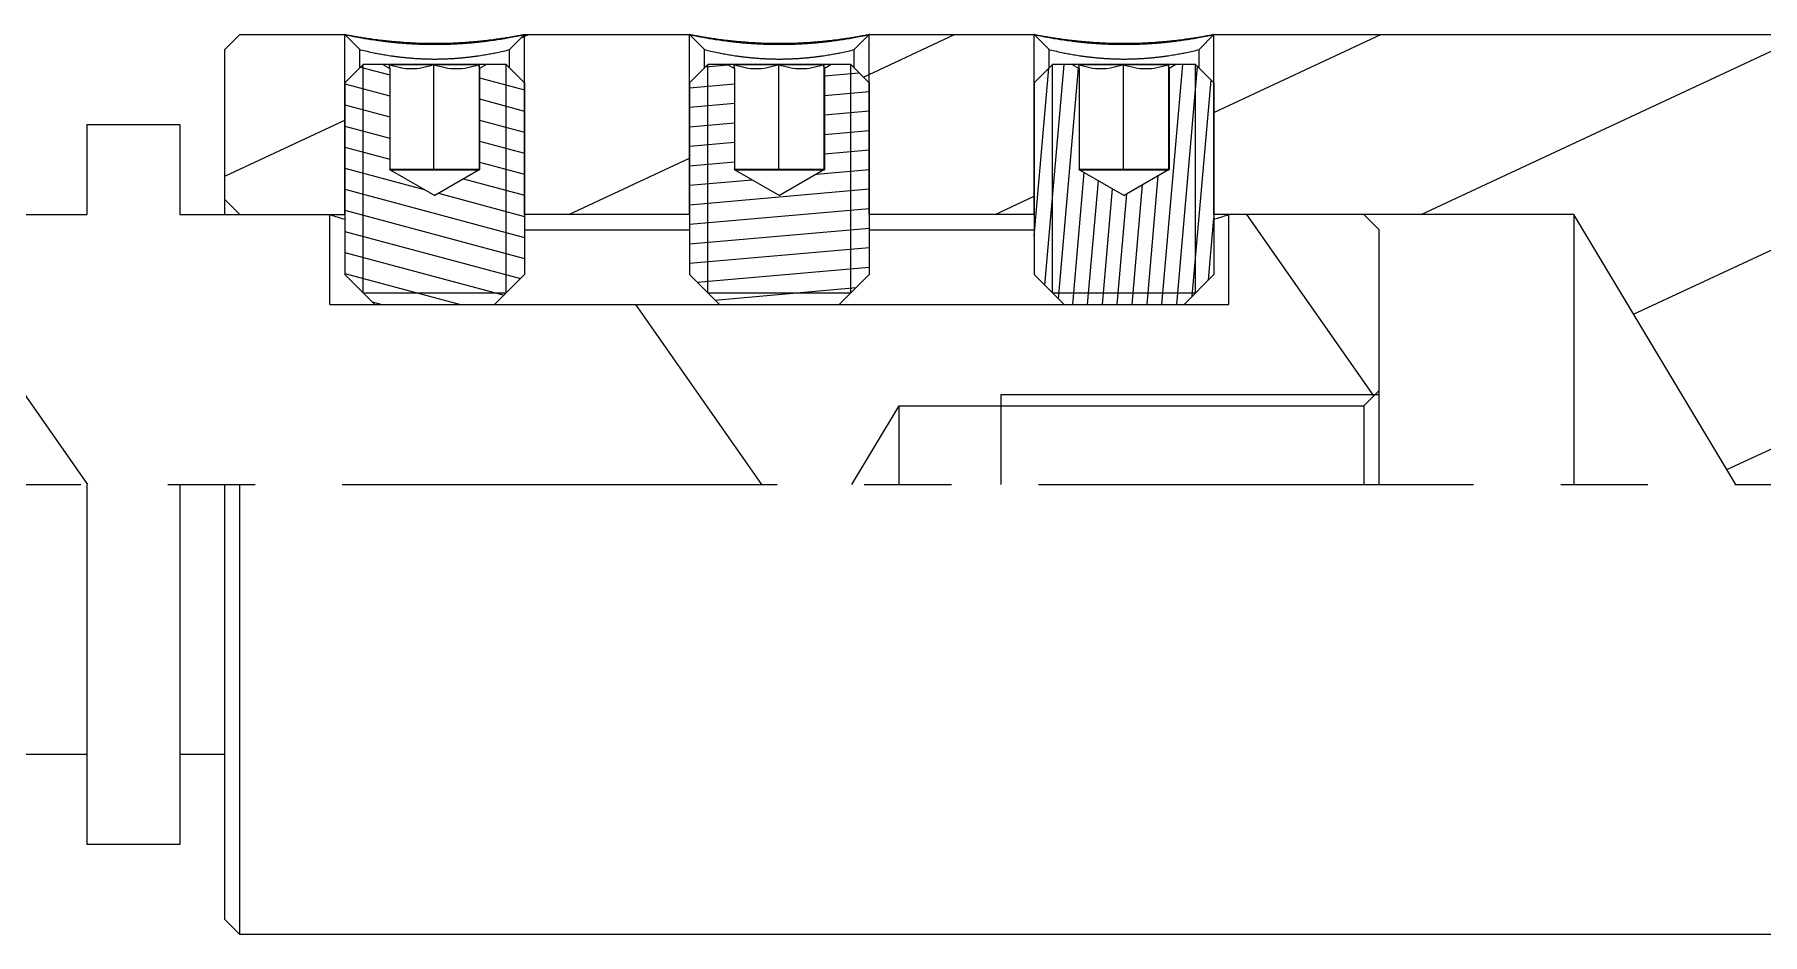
# Model space of a CAD drawing. Header units: millimetres. Extents: x 0 to 210, y 0 to 297.
# Drawn here: x 89.16 to 117.98, y 249.21 to 264.21 of the extents above; entities that cross this region are included whole.
import ezdxf

# ---------------------------------------------------------------- set-up
doc = ezdxf.new("R2010")
doc.units = ezdxf.units.MM
doc.header["$LTSCALE"] = 19.36
doc.linetypes.add('CENTER', pattern=[0.6, 0.375, -0.075, 0.075, -0.075])
doc.layers.get('0').update_dxf_attribs({"linetype": 'CONTINUOUS'})
doc.layers.add('02___PRT_ALL_AXES', color=7, linetype='CONTINUOUS')
doc.layers.add('DEFAULT_1', color=7, linetype='CENTER')

msp = doc.modelspace()

# ---------------------------------------------------------------- hatches: boundary and pattern name
at = {"linetype": 'CONTINUOUS'}
h = msp.add_hatch(dxfattribs=at)
h.set_pattern_fill('default__1', color=2, scale=3.004459, angle=205, style=0, pattern_type=0)
h.set_pattern_definition([(205, (0, 0), (1.26974, -2.722964), [])])
edge = h.paths.add_edge_path()
edge.add_line((108.831, 263.403), (108.581, 263.653))
edge.add_line((108.581, 263.653), (108.581, 263.96))
edge.add_line((108.581, 263.96), (108.831, 264.21))
edge.add_line((108.831, 264.21), (119.581, 264.21))
edge.add_line((119.581, 264.21), (119.831, 263.96))
edge.add_line((119.831, 263.96), (119.831, 261.96))
edge.add_arc((120.081, 261.96), 0.25, 180, 270)
edge.add_line((120.081, 261.71), (120.831, 261.71))
edge.add_line((120.831, 261.71), (121.081, 261.46))
edge.add_line((121.081, 261.46), (121.081, 256.71))
edge.add_line((121.081, 256.71), (117.535, 256.71))
edge.add_line((117.535, 256.71), (114.831, 261.21))
edge.add_line((114.831, 261.21), (108.831, 261.21))
edge.add_line((108.831, 261.21), (108.831, 263.403))
h.paths.add_polyline_path([(106.081, 263.653), (105.831, 263.403), (105.831, 261.21), (103.081, 261.21), (103.081, 263.403), (102.831, 263.653), (102.831, 263.96), (103.081, 264.21), (105.831, 264.21), (106.081, 263.96)])
h.paths.add_polyline_path([(100.331, 263.653), (100.081, 263.403), (100.081, 261.21), (97.331, 261.21), (97.331, 263.403), (97.081, 263.653), (97.081, 263.96), (97.331, 264.21), (100.081, 264.21), (100.331, 263.96)])
h.paths.add_polyline_path([(94.581, 263.653), (94.331, 263.403), (94.331, 261.21), (92.581, 261.21), (92.331, 261.46), (92.331, 263.96), (92.581, 264.21), (94.331, 264.21), (94.581, 263.96)])
h.paths.add_polyline_path([(126.581, 261.46), (126.831, 261.71), (129.581, 261.71), (129.831, 261.46), (129.831, 256.71), (126.581, 256.71)])
h = msp.add_hatch(dxfattribs=at)
h.set_pattern_fill('default__2', color=2, scale=0.339207, angle=165, style=0, pattern_type=0)
h.set_pattern_definition([(165, (0, 0), (-0.0877932, -0.3276487), [])])
edge = h.paths.add_edge_path()
edge.add_line((96.581, 263.643), (96.697, 263.71))
edge.add_line((96.697, 263.71), (97.024, 263.71))
edge.add_line((97.024, 263.71), (97.331, 263.403))
edge.add_line((97.331, 263.403), (97.331, 260.21))
edge.add_line((97.331, 260.21), (96.831, 259.71))
edge.add_line((96.831, 259.71), (94.831, 259.71))
edge.add_line((94.831, 259.71), (94.331, 260.21))
edge.add_line((94.331, 260.21), (94.331, 263.403))
edge.add_line((94.331, 263.403), (94.637, 263.71))
edge.add_line((94.637, 263.71), (94.965, 263.71))
edge.add_line((94.965, 263.71), (95.081, 263.643))
edge.add_line((95.081, 263.643), (95.081, 261.96))
edge.add_line((95.081, 261.96), (95.081, 261.955))
edge.add_line((95.081, 261.955), (95.089, 261.955))
edge.add_line((95.089, 261.955), (95.831, 261.527))
edge.add_line((95.831, 261.527), (96.572, 261.955))
edge.add_line((96.572, 261.955), (96.581, 261.955))
edge.add_line((96.581, 261.955), (96.581, 261.96))
edge.add_line((96.581, 261.96), (96.581, 263.643))
h = msp.add_hatch(dxfattribs=at)
h.set_pattern_fill('default__3', color=2, scale=0.323882, angle=5, style=0, pattern_type=0)
h.set_pattern_definition([(5, (0, 0), (-0.02822816, 0.32264934), [])])
edge = h.paths.add_edge_path()
edge.add_line((102.331, 263.643), (102.447, 263.71))
edge.add_line((102.447, 263.71), (102.774, 263.71))
edge.add_line((102.774, 263.71), (103.081, 263.403))
edge.add_line((103.081, 263.403), (103.081, 260.21))
edge.add_line((103.081, 260.21), (102.581, 259.71))
edge.add_line((102.581, 259.71), (100.581, 259.71))
edge.add_line((100.581, 259.71), (100.081, 260.21))
edge.add_line((100.081, 260.21), (100.081, 263.403))
edge.add_line((100.081, 263.403), (100.387, 263.71))
edge.add_line((100.387, 263.71), (100.715, 263.71))
edge.add_line((100.715, 263.71), (100.831, 263.643))
edge.add_line((100.831, 263.643), (100.831, 261.96))
edge.add_line((100.831, 261.96), (100.831, 261.955))
edge.add_line((100.831, 261.955), (100.839, 261.955))
edge.add_line((100.839, 261.955), (101.581, 261.527))
edge.add_line((101.581, 261.527), (102.322, 261.955))
edge.add_line((102.322, 261.955), (102.331, 261.955))
edge.add_line((102.331, 261.955), (102.331, 261.96))
edge.add_line((102.331, 261.96), (102.331, 263.643))
h = msp.add_hatch(dxfattribs=at)
h.set_pattern_fill('default__4', color=2, scale=0.246847, angle=85, style=0, pattern_type=0)
h.set_pattern_definition([(85, (0, 0), (-0.24590755, 0.02151412), [])])
edge = h.paths.add_edge_path()
edge.add_line((108.081, 263.643), (108.197, 263.71))
edge.add_line((108.197, 263.71), (108.524, 263.71))
edge.add_line((108.524, 263.71), (108.831, 263.403))
edge.add_line((108.831, 263.403), (108.831, 260.21))
edge.add_line((108.831, 260.21), (108.331, 259.71))
edge.add_line((108.331, 259.71), (106.331, 259.71))
edge.add_line((106.331, 259.71), (105.831, 260.21))
edge.add_line((105.831, 260.21), (105.831, 263.403))
edge.add_line((105.831, 263.403), (106.137, 263.71))
edge.add_line((106.137, 263.71), (106.465, 263.71))
edge.add_line((106.465, 263.71), (106.581, 263.643))
edge.add_line((106.581, 263.643), (106.581, 261.96))
edge.add_line((106.581, 261.96), (106.581, 261.955))
edge.add_line((106.581, 261.955), (106.589, 261.955))
edge.add_line((106.589, 261.955), (107.331, 261.527))
edge.add_line((107.331, 261.527), (108.072, 261.955))
edge.add_line((108.072, 261.955), (108.081, 261.955))
edge.add_line((108.081, 261.955), (108.081, 261.96))
edge.add_line((108.081, 261.96), (108.081, 263.643))
h = msp.add_hatch(dxfattribs=at)
h.set_pattern_fill('0_INSA_alliages_ferreux', color=2, angle=80, style=0, pattern_type=2)
h.set_pattern_definition([(125, (90.031, 256.71), (-2.2618, -12.8271), [])])
h.paths.add_polyline_path([(111.581, 258.273), (111.331, 258.023), (103.581, 258.023), (102.792, 256.71), (47.581, 256.71), (47.581, 260.96), (47.831, 261.21), (48.581, 261.21), (48.581, 260.76), (49.131, 260.76), (49.131, 261.21), (52.581, 261.21), (52.581, 259.71), (67.581, 259.71), (67.581, 261.21), (70.031, 261.21), (70.031, 259.71), (85.031, 259.71), (85.031, 261.21), (90.031, 261.21), (90.031, 262.71), (91.581, 262.71), (91.581, 261.21), (94.081, 261.21), (94.081, 259.71), (109.081, 259.71), (109.081, 261.21), (111.331, 261.21), (111.581, 260.96)])

# ---------------------------------------------------------------- linework, layer by layer
at = {"color": 7, "linetype": 'CONTINUOUS'}
for p, q in [((92.331, 263.96), (92.581, 264.21)), ((92.581, 264.21), (94.331, 264.21)), ((94.331, 264.21), (94.581, 263.96)), ((94.333, 264.21), (94.369, 264.202)), ((94.369, 264.202), (94.406, 264.194)), ((94.406, 264.194), (94.44, 264.187)), ((94.44, 264.187), (94.481, 264.18)), ((94.481, 264.18), (94.517, 264.173)), ((94.517, 264.173), (94.547, 264.167)), ((94.547, 264.167), (94.579, 264.161)), ((94.579, 264.161), (94.613, 264.155)), ((94.613, 264.155), (94.637, 264.151)), ((94.637, 264.151), (94.661, 264.147)), ((94.661, 264.147), (94.687, 264.143)), ((94.687, 264.143), (94.713, 264.138)), ((94.713, 264.138), (94.74, 264.134)), ((94.74, 264.134), (94.767, 264.13)), ((94.767, 264.13), (94.795, 264.126)), ((94.795, 264.126), (94.825, 264.121)), ((94.825, 264.121), (94.854, 264.117)), ((94.854, 264.117), (94.884, 264.113)), ((94.884, 264.113), (94.915, 264.109)), ((94.915, 264.109), (94.947, 264.105)), ((96.762, 264.111), (96.792, 264.115)), ((96.792, 264.115), (96.822, 264.119)), ((96.822, 264.119), (96.852, 264.123)), ((96.852, 264.123), (96.88, 264.128)), ((96.88, 264.128), (96.908, 264.132)), ((96.908, 264.132), (96.935, 264.136)), ((96.935, 264.136), (96.962, 264.141)), ((97, 264.147), (97.025, 264.151)), ((97.025, 264.151), (97.048, 264.155)), ((97.048, 264.155), (97.071, 264.159)), ((97.071, 264.159), (97.104, 264.165)), ((97.081, 263.96), (97.331, 264.21)), ((97.104, 264.165), (97.134, 264.171)), ((97.134, 264.171), (97.163, 264.176)), ((97.163, 264.176), (97.198, 264.183)), ((97.198, 264.183), (97.229, 264.189)), ((97.229, 264.189), (97.262, 264.196)), ((97.262, 264.196), (97.297, 264.203)), ((97.297, 264.203), (97.33, 264.21)), ((97.331, 264.21), (100.081, 264.21)), ((100.081, 264.21), (100.331, 263.96)), ((100.083, 264.21), (100.119, 264.202)), ((100.119, 264.202), (100.156, 264.194)), ((100.156, 264.194), (100.19, 264.187)), ((100.19, 264.187), (100.231, 264.18)), ((100.231, 264.18), (100.267, 264.173)), ((100.267, 264.173), (100.297, 264.167)), ((100.297, 264.167), (100.329, 264.161)), ((100.329, 264.161), (100.363, 264.155)), ((100.363, 264.155), (100.387, 264.151)), ((100.387, 264.151), (100.411, 264.147)), ((100.411, 264.147), (100.437, 264.143)), ((100.437, 264.143), (100.463, 264.138)), ((100.463, 264.138), (100.49, 264.134)), ((100.49, 264.134), (100.517, 264.13)), ((100.517, 264.13), (100.545, 264.126)), ((100.545, 264.126), (100.575, 264.121)), ((100.575, 264.121), (100.604, 264.117)), ((100.604, 264.117), (100.634, 264.113)), ((100.634, 264.113), (100.665, 264.109)), ((100.665, 264.109), (100.697, 264.105)), ((102.496, 264.109), (102.527, 264.113)), ((102.527, 264.113), (102.557, 264.117)), ((102.557, 264.117), (102.587, 264.121)), ((102.587, 264.121), (102.616, 264.126)), ((102.616, 264.126), (102.644, 264.13)), ((102.644, 264.13), (102.672, 264.134)), ((102.672, 264.134), (102.699, 264.138)), ((102.699, 264.138), (102.725, 264.143)), ((102.725, 264.143), (102.75, 264.147)), ((102.75, 264.147), (102.775, 264.151)), ((102.775, 264.151), (102.798, 264.155)), ((102.798, 264.155), (102.821, 264.159)), ((102.821, 264.159), (102.854, 264.165)), ((102.831, 263.96), (103.081, 264.21)), ((102.854, 264.165), (102.884, 264.171)), ((102.884, 264.171), (102.913, 264.176)), ((102.913, 264.176), (102.948, 264.183)), ((102.948, 264.183), (102.979, 264.189)), ((102.979, 264.189), (103.012, 264.196)), ((103.012, 264.196), (103.047, 264.203)), ((103.047, 264.203), (103.08, 264.21)), ((103.081, 264.21), (105.831, 264.21)), ((105.831, 264.21), (106.081, 263.96)), ((105.833, 264.21), (105.869, 264.202)), ((105.869, 264.202), (105.906, 264.194)), ((105.906, 264.194), (105.94, 264.187)), ((105.94, 264.187), (105.981, 264.18)), ((105.981, 264.18), (106.017, 264.173)), ((106.017, 264.173), (106.047, 264.167)), ((106.047, 264.167), (106.079, 264.161)), ((106.079, 264.161), (106.113, 264.155)), ((106.113, 264.155), (106.137, 264.151)), ((106.137, 264.151), (106.161, 264.147)), ((106.161, 264.147), (106.187, 264.143)), ((106.187, 264.143), (106.213, 264.138)), ((106.213, 264.138), (106.24, 264.134)), ((106.24, 264.134), (106.267, 264.13)), ((106.267, 264.13), (106.295, 264.126)), ((106.295, 264.126), (106.325, 264.121)), ((106.325, 264.121), (106.354, 264.117)), ((106.354, 264.117), (106.384, 264.113)), ((106.384, 264.113), (106.415, 264.109)), ((106.415, 264.109), (106.447, 264.105)), ((108.246, 264.109), (108.277, 264.113)), ((108.277, 264.113), (108.307, 264.117)), ((108.307, 264.117), (108.337, 264.121)), ((108.337, 264.121), (108.366, 264.126)), ((108.366, 264.126), (108.394, 264.13)), ((108.394, 264.13), (108.422, 264.134)), ((108.422, 264.134), (108.449, 264.138)), ((108.449, 264.138), (108.475, 264.143)), ((108.475, 264.143), (108.5, 264.147)), ((108.5, 264.147), (108.525, 264.151)), ((108.525, 264.151), (108.548, 264.155)), ((108.548, 264.155), (108.571, 264.159)), ((108.571, 264.159), (108.604, 264.165)), ((108.581, 263.96), (108.831, 264.21)), ((108.604, 264.165), (108.634, 264.171)), ((108.634, 264.171), (108.663, 264.176)), ((108.663, 264.176), (108.698, 264.183)), ((108.698, 264.183), (108.729, 264.189)), ((108.729, 264.189), (108.762, 264.196)), ((108.762, 264.196), (108.797, 264.203)), ((108.797, 264.203), (108.83, 264.21)), ((108.831, 264.21), (119.581, 264.21)), ((92.331, 261.21), (92.331, 263.96)), ((94.581, 263.653), (94.581, 263.96)), ((94.581, 263.96), (94.594, 263.957)), ((94.594, 263.957), (94.62, 263.95)), ((94.62, 263.95), (94.649, 263.944)), ((94.649, 263.944), (94.678, 263.937)), ((94.678, 263.937), (94.706, 263.931)), ((94.706, 263.931), (94.736, 263.924)), ((94.736, 263.924), (94.761, 263.918)), ((94.761, 263.918), (94.788, 263.913)), ((94.788, 263.913), (94.816, 263.907)), ((94.816, 263.907), (94.836, 263.903)), ((94.836, 263.903), (94.856, 263.899)), ((94.856, 263.899), (94.877, 263.895)), ((94.877, 263.895), (94.899, 263.891)), ((94.899, 263.891), (94.921, 263.887)), ((94.921, 263.887), (94.944, 263.883)), ((94.944, 263.883), (94.968, 263.878)), ((94.968, 263.878), (94.992, 263.874)), ((94.992, 263.874), (95.017, 263.87)), ((95.017, 263.87), (95.042, 263.866)), ((95.042, 263.866), (95.068, 263.862)), ((95.068, 263.862), (95.094, 263.858)), ((95.094, 263.858), (95.121, 263.854)), ((96.567, 263.858), (96.593, 263.862)), ((96.593, 263.862), (96.619, 263.866)), ((96.619, 263.866), (96.645, 263.87)), ((96.645, 263.87), (96.669, 263.874)), ((96.669, 263.874), (96.693, 263.878)), ((96.693, 263.878), (96.717, 263.883)), ((96.717, 263.883), (96.74, 263.887)), ((96.74, 263.887), (96.762, 263.891)), ((96.762, 263.891), (96.784, 263.895)), ((96.784, 263.895), (96.805, 263.899)), ((96.805, 263.899), (96.826, 263.903)), ((96.826, 263.903), (96.845, 263.907)), ((96.845, 263.907), (96.874, 263.913)), ((96.874, 263.913), (96.9, 263.918)), ((96.9, 263.918), (96.925, 263.924)), ((96.925, 263.924), (96.948, 263.929)), ((96.948, 263.929), (96.977, 263.935)), ((96.977, 263.935), (97.002, 263.941)), ((97.002, 263.941), (97.028, 263.947)), ((97.028, 263.947), (97.056, 263.954)), ((97.056, 263.954), (97.081, 263.96)), ((97.081, 263.653), (97.081, 263.96)), ((100.331, 263.653), (100.331, 263.96)), ((100.331, 263.96), (100.355, 263.954)), ((100.355, 263.954), (100.383, 263.947)), ((100.383, 263.947), (100.41, 263.941)), ((100.41, 263.941), (100.435, 263.935)), ((100.435, 263.935), (100.463, 263.929)), ((100.463, 263.929), (100.494, 263.922)), ((100.494, 263.922), (100.52, 263.917)), ((100.52, 263.917), (100.547, 263.911)), ((100.547, 263.911), (100.576, 263.905)), ((100.576, 263.905), (100.596, 263.901)), ((100.627, 263.895), (100.649, 263.891)), ((100.649, 263.891), (100.671, 263.887)), ((100.671, 263.887), (100.694, 263.883)), ((100.694, 263.883), (100.718, 263.878)), ((100.718, 263.878), (100.742, 263.874)), ((100.742, 263.874), (100.767, 263.87)), ((100.767, 263.87), (100.792, 263.866)), ((100.792, 263.866), (100.818, 263.862)), ((100.818, 263.862), (100.844, 263.858)), ((100.844, 263.858), (100.871, 263.854)), ((102.317, 263.858), (102.343, 263.862)), ((102.343, 263.862), (102.369, 263.866)), ((102.369, 263.866), (102.395, 263.87)), ((102.395, 263.87), (102.419, 263.874)), ((102.419, 263.874), (102.443, 263.878)), ((102.443, 263.878), (102.467, 263.883)), ((102.467, 263.883), (102.49, 263.887)), ((102.49, 263.887), (102.512, 263.891)), ((102.512, 263.891), (102.534, 263.895)), ((102.534, 263.895), (102.555, 263.899)), ((102.555, 263.899), (102.576, 263.903)), ((102.576, 263.903), (102.595, 263.907)), ((102.595, 263.907), (102.624, 263.913)), ((102.624, 263.913), (102.65, 263.918)), ((102.65, 263.918), (102.675, 263.924)), ((102.675, 263.924), (102.698, 263.929)), ((102.698, 263.929), (102.727, 263.935)), ((102.727, 263.935), (102.752, 263.941)), ((102.752, 263.941), (102.778, 263.947)), ((102.778, 263.947), (102.806, 263.954)), ((102.806, 263.954), (102.831, 263.96)), ((102.831, 263.653), (102.831, 263.96)), ((106.081, 263.96), (106.094, 263.957)), ((106.081, 263.653), (106.081, 263.96)), ((106.094, 263.957), (106.12, 263.95)), ((106.12, 263.95), (106.149, 263.944)), ((106.149, 263.944), (106.178, 263.937)), ((106.178, 263.937), (106.206, 263.931)), ((106.206, 263.931), (106.236, 263.924)), ((106.236, 263.924), (106.261, 263.918)), ((106.261, 263.918), (106.288, 263.913)), ((106.288, 263.913), (106.316, 263.907)), ((106.316, 263.907), (106.336, 263.903)), ((106.336, 263.903), (106.356, 263.899)), ((106.356, 263.899), (106.377, 263.895)), ((106.377, 263.895), (106.399, 263.891)), ((106.399, 263.891), (106.421, 263.887)), ((106.421, 263.887), (106.444, 263.883)), ((106.444, 263.883), (106.468, 263.878)), ((106.468, 263.878), (106.492, 263.874)), ((106.492, 263.874), (106.517, 263.87)), ((106.517, 263.87), (106.542, 263.866)), ((106.542, 263.866), (106.568, 263.862)), ((106.568, 263.862), (106.594, 263.858)), ((106.594, 263.858), (106.621, 263.854)), ((108.067, 263.858), (108.093, 263.862)), ((108.093, 263.862), (108.119, 263.866)), ((108.119, 263.866), (108.145, 263.87)), ((108.145, 263.87), (108.169, 263.874)), ((108.169, 263.874), (108.193, 263.878)), ((108.193, 263.878), (108.217, 263.883)), ((108.217, 263.883), (108.24, 263.887)), ((108.24, 263.887), (108.262, 263.891)), ((108.262, 263.891), (108.284, 263.895)), ((108.284, 263.895), (108.305, 263.899)), ((108.305, 263.899), (108.326, 263.903)), ((108.326, 263.903), (108.345, 263.907)), ((108.345, 263.907), (108.374, 263.913)), ((108.374, 263.913), (108.4, 263.918)), ((108.4, 263.918), (108.425, 263.924)), ((108.425, 263.924), (108.448, 263.929)), ((108.448, 263.929), (108.477, 263.935)), ((108.477, 263.935), (108.502, 263.941)), ((108.502, 263.941), (108.528, 263.947)), ((108.528, 263.947), (108.556, 263.954)), ((108.556, 263.954), (108.581, 263.96)), ((108.581, 263.653), (108.581, 263.96)), ((94.637, 263.71), (94.331, 263.403)), ((97.024, 263.71), (94.637, 263.71)), ((94.965, 263.71), (95.081, 263.643)), ((95.081, 263.643), (95.081, 261.96)), ((96.697, 263.71), (96.581, 263.643)), ((96.581, 263.643), (96.581, 261.96)), ((97.024, 263.71), (97.331, 263.403)), ((100.387, 263.71), (100.081, 263.403)), ((102.774, 263.71), (100.387, 263.71)), ((100.715, 263.71), (100.831, 263.643)), ((100.831, 263.643), (100.831, 261.96)), ((102.447, 263.71), (102.331, 263.643)), ((102.331, 263.643), (102.331, 261.96)), ((102.774, 263.71), (103.081, 263.403)), ((106.137, 263.71), (105.831, 263.403)), ((108.524, 263.71), (106.137, 263.71)), ((106.465, 263.71), (106.581, 263.643)), ((106.581, 263.643), (106.581, 261.96)), ((108.197, 263.71), (108.081, 263.643)), ((108.081, 263.643), (108.081, 261.96)), ((108.524, 263.71), (108.831, 263.403)), ((94.331, 263.403), (94.331, 260.21)), ((97.331, 263.403), (97.331, 260.21)), ((100.081, 263.403), (100.081, 260.21)), ((103.081, 263.403), (103.081, 260.21)), ((105.831, 263.403), (105.831, 260.21)), ((108.831, 263.403), (108.831, 260.21)), ((90.031, 262.71), (90.031, 261.21)), ((90.031, 262.71), (91.581, 262.71)), ((91.581, 262.71), (91.581, 261.21)), ((95.081, 261.955), (95.081, 261.96)), ((96.581, 261.96), (95.081, 261.96)), ((95.081, 261.955), (96.572, 261.955)), ((95.089, 261.955), (95.831, 261.527)), ((96.572, 261.955), (95.831, 261.527)), ((96.572, 261.955), (96.581, 261.955)), ((96.581, 261.955), (96.581, 261.96)), ((102.331, 261.96), (100.831, 261.96)), ((100.831, 261.955), (100.831, 261.96)), ((100.831, 261.955), (102.322, 261.955)), ((100.839, 261.955), (101.581, 261.527)), ((102.322, 261.955), (101.581, 261.527)), ((102.322, 261.955), (102.331, 261.955)), ((102.331, 261.955), (102.331, 261.96)), ((108.081, 261.96), (106.581, 261.96)), ((106.581, 261.955), (106.581, 261.96)), ((106.581, 261.955), (108.072, 261.955)), ((106.589, 261.955), (107.331, 261.527)), ((108.072, 261.955), (107.331, 261.527)), ((108.072, 261.955), (108.081, 261.955)), ((108.081, 261.955), (108.081, 261.96)), ((92.581, 261.21), (92.331, 261.46)), ((85.031, 261.21), (90.031, 261.21)), ((91.581, 261.21), (94.331, 261.21)), ((94.081, 259.71), (94.081, 261.21)), ((94.081, 261.21), (94.082, 261.21)), ((94.082, 261.21), (94.097, 261.205)), ((94.097, 261.205), (94.123, 261.196)), ((94.123, 261.196), (94.151, 261.187)), ((94.151, 261.187), (94.179, 261.178)), ((94.179, 261.178), (94.205, 261.17)), ((94.205, 261.17), (94.234, 261.161)), ((94.234, 261.161), (94.258, 261.154)), ((94.258, 261.154), (94.284, 261.147)), ((94.284, 261.147), (94.311, 261.139)), ((100.081, 261.21), (97.331, 261.21)), ((105.831, 261.21), (103.081, 261.21)), ((114.831, 261.21), (108.831, 261.21)), ((108.841, 261.136), (108.869, 261.144)), ((108.869, 261.144), (108.895, 261.152)), ((108.895, 261.152), (108.919, 261.159)), ((108.919, 261.159), (108.949, 261.168)), ((108.949, 261.168), (108.976, 261.176)), ((108.976, 261.176), (109.005, 261.186)), ((109.005, 261.186), (109.03, 261.193)), ((109.03, 261.193), (109.056, 261.202)), ((109.056, 261.202), (109.081, 261.21)), ((109.081, 259.71), (109.081, 261.21)), ((111.581, 260.96), (111.331, 261.21)), ((117.535, 256.71), (114.831, 261.21)), ((114.831, 261.21), (114.831, 256.71)), ((94.311, 261.139), (94.331, 261.133)), ((97.331, 260.953), (100.081, 260.953)), ((103.081, 260.953), (105.831, 260.953)), ((108.831, 261.133), (108.841, 261.136)), ((111.581, 260.96), (111.581, 256.71)), ((94.331, 260.21), (94.831, 259.71)), ((97.331, 260.21), (96.831, 259.71)), ((100.081, 260.21), (100.581, 259.71)), ((103.081, 260.21), (102.581, 259.71)), ((105.831, 260.21), (106.331, 259.71)), ((108.831, 260.21), (108.331, 259.71)), ((94.081, 259.71), (109.081, 259.71)), ((94.637, 259.903), (97.024, 259.903)), ((100.387, 259.903), (102.774, 259.903)), ((106.137, 259.903), (108.524, 259.903)), ((111.331, 258.023), (111.581, 258.273)), ((102.792, 256.71), (103.581, 258.023)), ((103.581, 258.023), (111.331, 258.023)), ((103.581, 256.71), (103.581, 258.023)), ((105.281, 256.71), (105.281, 258.21)), ((111.331, 258.023), (111.331, 256.71)), ((92.331, 249.46), (92.331, 256.71)), ((92.581, 249.21), (92.581, 256.71)), ((92.331, 252.21), (91.581, 252.21)), ((92.331, 249.46), (92.581, 249.21)), ((119.581, 249.21), (92.581, 249.21))]:
    msp.add_line(p, q, dxfattribs=at)
at = {"color": 2, "linetype": 'CONTINUOUS'}
for p, q in [((94.637, 259.903), (94.637, 263.71)), ((97.024, 259.903), (97.024, 263.71)), ((100.387, 259.903), (100.387, 263.71)), ((102.774, 259.903), (102.774, 263.71)), ((106.137, 259.903), (106.137, 263.71)), ((108.524, 259.903), (108.524, 263.71)), ((105.281, 258.21), (111.581, 258.21))]:
    msp.add_line(p, q, dxfattribs=at)
at = {"color": 7, "linetype": 'CONTINUOUS'}
for points in [[(94.331, 264.21), (94.331, 264.21), (94.331, 264.21), (94.333, 264.21)], [(94.947, 264.105), (94.963, 264.103), (94.979, 264.101), (94.995, 264.099), (95.012, 264.097), (95.028, 264.095), (95.045, 264.093), (95.061, 264.091), (95.078, 264.089), (95.095, 264.087), (95.112, 264.085), (95.129, 264.084), (95.147, 264.082), (95.164, 264.08), (95.182, 264.078), (95.199, 264.077), (95.217, 264.075), (95.235, 264.074), (95.252, 264.072), (95.27, 264.071), (95.288, 264.069), (95.306, 264.068), (95.324, 264.066), (95.343, 264.065), (95.361, 264.064), (95.379, 264.063), (95.398, 264.061), (95.416, 264.06), (95.434, 264.059), (95.453, 264.058), (95.472, 264.057), (95.49, 264.056), (95.509, 264.055), (95.528, 264.055), (95.546, 264.054), (95.565, 264.053), (95.584, 264.052), (95.603, 264.052), (95.622, 264.051), (95.641, 264.05), (95.66, 264.05), (95.679, 264.05), (95.698, 264.049), (95.717, 264.049), (95.736, 264.048), (95.755, 264.048), (95.774, 264.048), (95.793, 264.048), (95.812, 264.048), (95.831, 264.048), (95.85, 264.048), (95.869, 264.048), (95.888, 264.048), (95.907, 264.048), (95.926, 264.048), (95.945, 264.049), (95.964, 264.049), (95.983, 264.05), (96.002, 264.05), (96.021, 264.05), (96.04, 264.051), (96.059, 264.052), (96.077, 264.052), (96.096, 264.053), (96.115, 264.054), (96.134, 264.055), (96.153, 264.055), (96.171, 264.056), (96.19, 264.057), (96.208, 264.058), (96.227, 264.059), (96.245, 264.06), (96.264, 264.061), (96.282, 264.063), (96.301, 264.064), (96.319, 264.065), (96.337, 264.066), (96.355, 264.068), (96.373, 264.069), (96.391, 264.071), (96.409, 264.072), (96.427, 264.074), (96.445, 264.075), (96.462, 264.077), (96.48, 264.078), (96.497, 264.08), (96.515, 264.082), (96.532, 264.084), (96.549, 264.085), (96.566, 264.087), (96.583, 264.089), (96.6, 264.091), (96.617, 264.093), (96.633, 264.095), (96.65, 264.097), (96.666, 264.099), (96.682, 264.101), (96.699, 264.103), (96.715, 264.105), (96.73, 264.107), (96.762, 264.111)], [(96.962, 264.141), (96.975, 264.143), (97, 264.147)], [(97.33, 264.21), (97.33, 264.21), (97.331, 264.21)], [(100.081, 264.21), (100.081, 264.21), (100.081, 264.21), (100.083, 264.21)], [(100.697, 264.105), (100.713, 264.103), (100.729, 264.101), (100.745, 264.099), (100.762, 264.097), (100.778, 264.095), (100.795, 264.093), (100.811, 264.091), (100.828, 264.089), (100.845, 264.087), (100.862, 264.085), (100.879, 264.084), (100.897, 264.082), (100.914, 264.08), (100.932, 264.078), (100.949, 264.077), (100.967, 264.075), (100.985, 264.074), (101.002, 264.072), (101.02, 264.071), (101.038, 264.069), (101.056, 264.068), (101.074, 264.066), (101.093, 264.065), (101.111, 264.064), (101.129, 264.063), (101.148, 264.061), (101.166, 264.06), (101.184, 264.059), (101.203, 264.058), (101.222, 264.057), (101.24, 264.056), (101.259, 264.055), (101.278, 264.055), (101.296, 264.054), (101.315, 264.053), (101.334, 264.052), (101.353, 264.052), (101.372, 264.051), (101.391, 264.05), (101.41, 264.05), (101.429, 264.05), (101.448, 264.049), (101.467, 264.049), (101.486, 264.048), (101.505, 264.048), (101.524, 264.048), (101.543, 264.048), (101.562, 264.048), (101.581, 264.048), (101.6, 264.048), (101.619, 264.048), (101.638, 264.048), (101.657, 264.048), (101.676, 264.048), (101.695, 264.049), (101.714, 264.049), (101.733, 264.05), (101.752, 264.05), (101.771, 264.05), (101.79, 264.051), (101.809, 264.052), (101.827, 264.052), (101.846, 264.053), (101.865, 264.054), (101.884, 264.055), (101.903, 264.055), (101.921, 264.056), (101.94, 264.057), (101.958, 264.058), (101.977, 264.059), (101.995, 264.06), (102.014, 264.061), (102.032, 264.063), (102.051, 264.064), (102.069, 264.065), (102.087, 264.066), (102.105, 264.068), (102.123, 264.069), (102.141, 264.071), (102.159, 264.072), (102.177, 264.074), (102.195, 264.075), (102.212, 264.077), (102.23, 264.078), (102.247, 264.08), (102.265, 264.082), (102.282, 264.084), (102.299, 264.085), (102.316, 264.087), (102.333, 264.089), (102.35, 264.091), (102.367, 264.093), (102.383, 264.095), (102.4, 264.097), (102.416, 264.099), (102.432, 264.101), (102.449, 264.103), (102.465, 264.105), (102.496, 264.109)], [(103.08, 264.21), (103.08, 264.21), (103.081, 264.21)], [(105.831, 264.21), (105.831, 264.21), (105.831, 264.21), (105.833, 264.21)], [(106.447, 264.105), (106.463, 264.103), (106.479, 264.101), (106.495, 264.099), (106.512, 264.097), (106.528, 264.095), (106.545, 264.093), (106.561, 264.091), (106.578, 264.089), (106.595, 264.087), (106.612, 264.085), (106.629, 264.084), (106.647, 264.082), (106.664, 264.08), (106.682, 264.078), (106.699, 264.077), (106.717, 264.075), (106.735, 264.074), (106.752, 264.072), (106.77, 264.071), (106.788, 264.069), (106.806, 264.068), (106.824, 264.066), (106.843, 264.065), (106.861, 264.064), (106.879, 264.063), (106.898, 264.061), (106.916, 264.06), (106.934, 264.059), (106.953, 264.058), (106.972, 264.057), (106.99, 264.056), (107.009, 264.055), (107.028, 264.055), (107.046, 264.054), (107.065, 264.053), (107.084, 264.052), (107.103, 264.052), (107.122, 264.051), (107.141, 264.05), (107.16, 264.05), (107.179, 264.05), (107.198, 264.049), (107.217, 264.049), (107.236, 264.048), (107.255, 264.048), (107.274, 264.048), (107.293, 264.048), (107.312, 264.048), (107.331, 264.048), (107.35, 264.048), (107.369, 264.048), (107.388, 264.048), (107.407, 264.048), (107.426, 264.048), (107.445, 264.049), (107.464, 264.049), (107.483, 264.05), (107.502, 264.05), (107.521, 264.05), (107.54, 264.051), (107.559, 264.052), (107.577, 264.052), (107.596, 264.053), (107.615, 264.054), (107.634, 264.055), (107.653, 264.055), (107.671, 264.056), (107.69, 264.057), (107.708, 264.058), (107.727, 264.059), (107.745, 264.06), (107.764, 264.061), (107.782, 264.063), (107.801, 264.064), (107.819, 264.065), (107.837, 264.066), (107.855, 264.068), (107.873, 264.069), (107.891, 264.071), (107.909, 264.072), (107.927, 264.074), (107.945, 264.075), (107.962, 264.077), (107.98, 264.078), (107.997, 264.08), (108.015, 264.082), (108.032, 264.084), (108.049, 264.085), (108.066, 264.087), (108.083, 264.089), (108.1, 264.091), (108.117, 264.093), (108.133, 264.095), (108.15, 264.097), (108.166, 264.099), (108.182, 264.101), (108.199, 264.103), (108.215, 264.105), (108.246, 264.109)], [(108.83, 264.21), (108.83, 264.21), (108.831, 264.21)], [(95.121, 263.854), (95.134, 263.852), (95.148, 263.85), (95.162, 263.848), (95.176, 263.847), (95.19, 263.845), (95.204, 263.843), (95.218, 263.841), (95.232, 263.84), (95.246, 263.838), (95.261, 263.836), (95.275, 263.834), (95.29, 263.833), (95.304, 263.831), (95.319, 263.83), (95.334, 263.828), (95.349, 263.827), (95.364, 263.825), (95.379, 263.824), (95.394, 263.823), (95.409, 263.821), (95.424, 263.82), (95.439, 263.819), (95.454, 263.818), (95.47, 263.816), (95.485, 263.815), (95.501, 263.814), (95.516, 263.813), (95.531, 263.812), (95.547, 263.811), (95.563, 263.811), (95.578, 263.81), (95.594, 263.809), (95.609, 263.808), (95.625, 263.808), (95.641, 263.807), (95.657, 263.806), (95.672, 263.806), (95.688, 263.805), (95.704, 263.805), (95.72, 263.804), (95.736, 263.804), (95.751, 263.804), (95.767, 263.804), (95.783, 263.803), (95.799, 263.803), (95.815, 263.803), (95.831, 263.803), (95.847, 263.803), (95.862, 263.803), (95.878, 263.803), (95.894, 263.804), (95.91, 263.804), (95.926, 263.804), (95.942, 263.804), (95.957, 263.805), (95.973, 263.805), (95.989, 263.806), (96.005, 263.806), (96.021, 263.807), (96.036, 263.808), (96.052, 263.808), (96.068, 263.809), (96.083, 263.81), (96.099, 263.811), (96.114, 263.811), (96.13, 263.812), (96.145, 263.813), (96.161, 263.814), (96.176, 263.815), (96.192, 263.816), (96.207, 263.818), (96.222, 263.819), (96.237, 263.82), (96.253, 263.821), (96.268, 263.823), (96.283, 263.824), (96.298, 263.825), (96.313, 263.827), (96.328, 263.828), (96.342, 263.83), (96.357, 263.831), (96.372, 263.833), (96.386, 263.834), (96.401, 263.836), (96.415, 263.838), (96.429, 263.84), (96.444, 263.841), (96.458, 263.843), (96.472, 263.845), (96.486, 263.847), (96.5, 263.848), (96.513, 263.85), (96.527, 263.852), (96.54, 263.854), (96.567, 263.858)], [(100.596, 263.901), (100.606, 263.899), (100.627, 263.895)], [(100.871, 263.854), (100.884, 263.852), (100.898, 263.85), (100.912, 263.848), (100.926, 263.847), (100.94, 263.845), (100.954, 263.843), (100.968, 263.841), (100.982, 263.84), (100.996, 263.838), (101.011, 263.836), (101.025, 263.834), (101.04, 263.833), (101.054, 263.831), (101.069, 263.83), (101.084, 263.828), (101.099, 263.827), (101.114, 263.825), (101.129, 263.824), (101.144, 263.823), (101.159, 263.821), (101.174, 263.82), (101.189, 263.819), (101.204, 263.818), (101.22, 263.816), (101.235, 263.815), (101.251, 263.814), (101.266, 263.813), (101.281, 263.812), (101.297, 263.811), (101.313, 263.811), (101.328, 263.81), (101.344, 263.809), (101.359, 263.808), (101.375, 263.808), (101.391, 263.807), (101.407, 263.806), (101.422, 263.806), (101.438, 263.805), (101.454, 263.805), (101.47, 263.804), (101.486, 263.804), (101.501, 263.804), (101.517, 263.804), (101.533, 263.803), (101.549, 263.803), (101.565, 263.803), (101.581, 263.803), (101.597, 263.803), (101.612, 263.803), (101.628, 263.803), (101.644, 263.804), (101.66, 263.804), (101.676, 263.804), (101.692, 263.804), (101.707, 263.805), (101.723, 263.805), (101.739, 263.806), (101.755, 263.806), (101.771, 263.807), (101.786, 263.808), (101.802, 263.808), (101.818, 263.809), (101.833, 263.81), (101.849, 263.811), (101.864, 263.811), (101.88, 263.812), (101.895, 263.813), (101.911, 263.814), (101.926, 263.815), (101.942, 263.816), (101.957, 263.818), (101.972, 263.819), (101.987, 263.82), (102.003, 263.821), (102.018, 263.823), (102.033, 263.824), (102.048, 263.825), (102.063, 263.827), (102.078, 263.828), (102.092, 263.83), (102.107, 263.831), (102.122, 263.833), (102.136, 263.834), (102.151, 263.836), (102.165, 263.838), (102.179, 263.84), (102.194, 263.841), (102.208, 263.843), (102.222, 263.845), (102.236, 263.847), (102.25, 263.848), (102.263, 263.85), (102.277, 263.852), (102.29, 263.854), (102.317, 263.858)], [(106.621, 263.854), (106.634, 263.852), (106.648, 263.85), (106.662, 263.848), (106.676, 263.847), (106.69, 263.845), (106.704, 263.843), (106.718, 263.841), (106.732, 263.84), (106.746, 263.838), (106.761, 263.836), (106.775, 263.834), (106.79, 263.833), (106.804, 263.831), (106.819, 263.83), (106.834, 263.828), (106.849, 263.827), (106.864, 263.825), (106.879, 263.824), (106.894, 263.823), (106.909, 263.821), (106.924, 263.82), (106.939, 263.819), (106.954, 263.818), (106.97, 263.816), (106.985, 263.815), (107.001, 263.814), (107.016, 263.813), (107.031, 263.812), (107.047, 263.811), (107.063, 263.811), (107.078, 263.81), (107.094, 263.809), (107.109, 263.808), (107.125, 263.808), (107.141, 263.807), (107.157, 263.806), (107.172, 263.806), (107.188, 263.805), (107.204, 263.805), (107.22, 263.804), (107.236, 263.804), (107.251, 263.804), (107.267, 263.804), (107.283, 263.803), (107.299, 263.803), (107.315, 263.803), (107.331, 263.803), (107.347, 263.803), (107.362, 263.803), (107.378, 263.803), (107.394, 263.804), (107.41, 263.804), (107.426, 263.804), (107.442, 263.804), (107.457, 263.805), (107.473, 263.805), (107.489, 263.806), (107.505, 263.806), (107.521, 263.807), (107.536, 263.808), (107.552, 263.808), (107.568, 263.809), (107.583, 263.81), (107.599, 263.811), (107.614, 263.811), (107.63, 263.812), (107.645, 263.813), (107.661, 263.814), (107.676, 263.815), (107.692, 263.816), (107.707, 263.818), (107.722, 263.819), (107.737, 263.82), (107.753, 263.821), (107.768, 263.823), (107.783, 263.824), (107.798, 263.825), (107.813, 263.827), (107.828, 263.828), (107.842, 263.83), (107.857, 263.831), (107.872, 263.833), (107.886, 263.834), (107.901, 263.836), (107.915, 263.838), (107.929, 263.84), (107.944, 263.841), (107.958, 263.843), (107.972, 263.845), (107.986, 263.847), (108, 263.848), (108.013, 263.85), (108.027, 263.852), (108.04, 263.854), (108.067, 263.858)], [(95.072, 263.71), (95.073, 263.695), (95.074, 263.682), (95.076, 263.671), (95.077, 263.661), (95.078, 263.654), (95.079, 263.648), (95.08, 263.645), (95.081, 263.643)], [(96.581, 263.643), (96.58, 263.643), (96.579, 263.645), (96.578, 263.648), (96.577, 263.653), (96.577, 263.659), (96.576, 263.666), (96.575, 263.675), (96.574, 263.685), (96.573, 263.697), (96.572, 263.71)], [(100.822, 263.71), (100.823, 263.695), (100.824, 263.682), (100.826, 263.671), (100.827, 263.661), (100.828, 263.654), (100.829, 263.648), (100.83, 263.645), (100.831, 263.643)], [(102.331, 263.643), (102.33, 263.643), (102.329, 263.645), (102.328, 263.648), (102.327, 263.653), (102.327, 263.659), (102.326, 263.666), (102.325, 263.675), (102.324, 263.685), (102.323, 263.697), (102.322, 263.71)], [(106.572, 263.71), (106.573, 263.695), (106.574, 263.682), (106.576, 263.671), (106.577, 263.661), (106.578, 263.654), (106.579, 263.648), (106.58, 263.645), (106.581, 263.643)], [(108.081, 263.643), (108.08, 263.643), (108.079, 263.645), (108.078, 263.648), (108.077, 263.653), (108.077, 263.659), (108.076, 263.666), (108.075, 263.675), (108.074, 263.685), (108.073, 263.697), (108.072, 263.71)]]:
    msp.add_lwpolyline(points, dxfattribs=at)
at = {"layer": '02___PRT_ALL_AXES', "color": 2, "linetype": 'CONTINUOUS'}
for p, q in [((94.331, 261.21), (94.331, 264.21)), ((94.346, 264.207), (94.331, 264.21)), ((94.372, 264.202), (94.346, 264.207)), ((94.397, 264.197), (94.372, 264.202)), ((94.422, 264.192), (94.397, 264.197)), ((94.444, 264.188), (94.422, 264.192)), ((94.467, 264.184), (94.444, 264.188)), ((94.493, 264.179), (94.467, 264.184)), ((94.521, 264.174), (94.493, 264.179)), ((94.54, 264.171), (94.521, 264.174)), ((94.561, 264.167), (94.54, 264.171)), ((94.582, 264.164), (94.561, 264.167)), ((94.605, 264.16), (94.582, 264.164)), ((94.628, 264.156), (94.605, 264.16)), ((94.652, 264.153), (94.628, 264.156)), ((94.677, 264.149), (94.652, 264.153)), ((94.702, 264.145), (94.677, 264.149)), ((94.729, 264.141), (94.702, 264.145)), ((94.756, 264.137), (94.729, 264.141)), ((94.784, 264.133), (94.756, 264.137)), ((94.813, 264.129), (94.784, 264.133)), ((94.842, 264.125), (94.813, 264.129)), ((94.873, 264.121), (94.842, 264.125)), ((94.903, 264.117), (94.873, 264.121)), ((94.935, 264.113), (94.903, 264.117)), ((94.967, 264.109), (94.935, 264.113)), ((94.999, 264.105), (94.967, 264.109)), ((96.742, 264.115), (96.711, 264.111)), ((96.774, 264.119), (96.742, 264.115)), ((96.804, 264.123), (96.774, 264.119)), ((96.834, 264.127), (96.804, 264.123)), ((96.863, 264.131), (96.834, 264.127)), ((96.891, 264.135), (96.863, 264.131)), ((96.919, 264.139), (96.891, 264.135)), ((96.946, 264.143), (96.919, 264.139)), ((96.972, 264.147), (96.946, 264.143)), ((96.997, 264.151), (96.972, 264.147)), ((97.022, 264.154), (96.997, 264.151)), ((97.045, 264.158), (97.022, 264.154)), ((97.068, 264.162), (97.045, 264.158)), ((97.09, 264.166), (97.068, 264.162)), ((97.111, 264.169), (97.09, 264.166)), ((97.131, 264.173), (97.111, 264.169)), ((97.16, 264.178), (97.131, 264.173)), ((97.186, 264.182), (97.16, 264.178)), ((97.21, 264.187), (97.186, 264.182)), ((97.232, 264.191), (97.21, 264.187)), ((97.258, 264.196), (97.232, 264.191)), ((97.28, 264.2), (97.258, 264.196)), ((97.306, 264.205), (97.28, 264.2)), ((97.33, 264.21), (97.306, 264.205)), ((97.331, 261.21), (97.331, 264.21)), ((100.081, 261.21), (100.081, 264.21)), ((100.105, 264.205), (100.081, 264.21)), ((100.081, 264.21), (100.081, 264.21)), ((100.131, 264.2), (100.105, 264.205)), ((100.153, 264.196), (100.131, 264.2)), ((100.179, 264.191), (100.153, 264.196)), ((100.201, 264.187), (100.179, 264.191)), ((100.226, 264.182), (100.201, 264.187)), ((100.252, 264.178), (100.226, 264.182)), ((100.28, 264.173), (100.252, 264.178)), ((100.29, 264.171), (100.28, 264.173)), ((100.311, 264.167), (100.29, 264.171)), ((100.332, 264.164), (100.311, 264.167)), ((100.355, 264.16), (100.332, 264.164)), ((100.378, 264.156), (100.355, 264.16)), ((100.402, 264.153), (100.378, 264.156)), ((100.427, 264.149), (100.402, 264.153)), ((100.452, 264.145), (100.427, 264.149)), ((100.479, 264.141), (100.452, 264.145)), ((100.506, 264.137), (100.479, 264.141)), ((100.534, 264.133), (100.506, 264.137)), ((100.563, 264.129), (100.534, 264.133)), ((100.592, 264.125), (100.563, 264.129)), ((100.623, 264.121), (100.592, 264.125)), ((100.653, 264.117), (100.623, 264.121)), ((100.685, 264.113), (100.653, 264.117)), ((100.717, 264.109), (100.685, 264.113)), ((100.749, 264.105), (100.717, 264.109)), ((102.492, 264.115), (102.461, 264.111)), ((102.524, 264.119), (102.492, 264.115)), ((102.554, 264.123), (102.524, 264.119)), ((102.584, 264.127), (102.554, 264.123)), ((102.613, 264.131), (102.584, 264.127)), ((102.641, 264.135), (102.613, 264.131)), ((102.669, 264.139), (102.641, 264.135)), ((102.696, 264.143), (102.669, 264.139)), ((102.722, 264.147), (102.696, 264.143)), ((102.747, 264.151), (102.722, 264.147)), ((102.772, 264.154), (102.747, 264.151)), ((102.795, 264.158), (102.772, 264.154)), ((102.818, 264.162), (102.795, 264.158)), ((102.84, 264.166), (102.818, 264.162)), ((102.861, 264.169), (102.84, 264.166)), ((102.881, 264.173), (102.861, 264.169)), ((102.91, 264.178), (102.881, 264.173)), ((102.936, 264.182), (102.91, 264.178)), ((102.96, 264.187), (102.936, 264.182)), ((102.982, 264.191), (102.96, 264.187)), ((103.008, 264.196), (102.982, 264.191)), ((103.03, 264.2), (103.008, 264.196)), ((103.056, 264.205), (103.03, 264.2)), ((103.08, 264.21), (103.056, 264.205)), ((103.081, 261.21), (103.081, 264.21)), ((105.846, 264.207), (105.831, 264.21)), ((105.831, 264.21), (105.831, 264.21)), ((105.831, 261.21), (105.831, 264.21)), ((105.872, 264.202), (105.846, 264.207)), ((105.897, 264.197), (105.872, 264.202)), ((105.922, 264.192), (105.897, 264.197)), ((105.944, 264.188), (105.922, 264.192)), ((105.967, 264.184), (105.944, 264.188)), ((105.993, 264.179), (105.967, 264.184)), ((106.021, 264.174), (105.993, 264.179)), ((106.04, 264.171), (106.021, 264.174)), ((106.061, 264.167), (106.04, 264.171)), ((106.082, 264.164), (106.061, 264.167)), ((106.105, 264.16), (106.082, 264.164)), ((106.128, 264.156), (106.105, 264.16)), ((106.152, 264.153), (106.128, 264.156)), ((106.177, 264.149), (106.152, 264.153)), ((106.202, 264.145), (106.177, 264.149)), ((106.229, 264.141), (106.202, 264.145)), ((106.256, 264.137), (106.229, 264.141)), ((106.284, 264.133), (106.256, 264.137)), ((106.313, 264.129), (106.284, 264.133)), ((106.342, 264.125), (106.313, 264.129)), ((106.373, 264.121), (106.342, 264.125)), ((106.403, 264.117), (106.373, 264.121)), ((106.435, 264.113), (106.403, 264.117)), ((106.467, 264.109), (106.435, 264.113)), ((106.499, 264.105), (106.467, 264.109)), ((108.242, 264.115), (108.211, 264.111)), ((108.274, 264.119), (108.242, 264.115)), ((108.304, 264.123), (108.274, 264.119)), ((108.334, 264.127), (108.304, 264.123)), ((108.363, 264.131), (108.334, 264.127)), ((108.391, 264.135), (108.363, 264.131)), ((108.419, 264.139), (108.391, 264.135)), ((108.446, 264.143), (108.419, 264.139)), ((108.472, 264.147), (108.446, 264.143)), ((108.497, 264.151), (108.472, 264.147)), ((108.522, 264.154), (108.497, 264.151)), ((108.545, 264.158), (108.522, 264.154)), ((108.568, 264.162), (108.545, 264.158)), ((108.59, 264.166), (108.568, 264.162)), ((108.611, 264.169), (108.59, 264.166)), ((108.631, 264.173), (108.611, 264.169)), ((108.66, 264.178), (108.631, 264.173)), ((108.686, 264.182), (108.66, 264.178)), ((108.71, 264.187), (108.686, 264.182)), ((108.732, 264.191), (108.71, 264.187)), ((108.758, 264.196), (108.732, 264.191)), ((108.78, 264.2), (108.758, 264.196)), ((108.806, 264.205), (108.78, 264.2)), ((108.83, 264.21), (108.806, 264.205)), ((108.831, 261.21), (108.831, 264.21))]:
    msp.add_line(p, q, dxfattribs=at)
at = {"layer": '02___PRT_ALL_AXES', "color": 7, "linetype": 'CONTINUOUS'}
for p, q in [((95.072, 263.71), (96.572, 263.71)), ((95.814, 263.71), (95.814, 261.96)), ((96.572, 263.71), (96.572, 261.96)), ((100.822, 263.71), (102.322, 263.71)), ((101.564, 263.71), (101.564, 261.96)), ((102.322, 263.71), (102.322, 261.96)), ((106.572, 263.71), (108.072, 263.71)), ((107.314, 263.71), (107.314, 261.96)), ((108.072, 263.71), (108.072, 261.96)), ((90.031, 256.71), (90.031, 250.71)), ((91.581, 256.71), (91.581, 250.71)), ((90.031, 252.21), (49.131, 252.21)), ((91.581, 250.71), (90.031, 250.71))]:
    msp.add_line(p, q, dxfattribs=at)
at = {"layer": '02___PRT_ALL_AXES', "color": 2, "linetype": 'CONTINUOUS'}
for points in [[(96.711, 264.111), (96.678, 264.107), (96.662, 264.105), (96.646, 264.104), (96.629, 264.102), (96.612, 264.1), (96.595, 264.098), (96.578, 264.096), (96.561, 264.095), (96.544, 264.093), (96.526, 264.091), (96.509, 264.09), (96.491, 264.088), (96.474, 264.087), (96.456, 264.085), (96.438, 264.084), (96.42, 264.082), (96.402, 264.081), (96.383, 264.079), (96.365, 264.078), (96.347, 264.077), (96.328, 264.075), (96.31, 264.074), (96.291, 264.073), (96.273, 264.072), (96.254, 264.071), (96.235, 264.07), (96.216, 264.069), (96.197, 264.068), (96.178, 264.067), (96.159, 264.066), (96.14, 264.065), (96.121, 264.064), (96.102, 264.064), (96.083, 264.063), (96.063, 264.062), (96.044, 264.062), (96.025, 264.061), (96.006, 264.061), (95.986, 264.06), (95.967, 264.06), (95.947, 264.059), (95.928, 264.059), (95.909, 264.059), (95.889, 264.059), (95.87, 264.059), (95.85, 264.059), (95.831, 264.059), (95.811, 264.059), (95.792, 264.059), (95.772, 264.059), (95.753, 264.059), (95.733, 264.059), (95.714, 264.059), (95.695, 264.06), (95.675, 264.06), (95.656, 264.061), (95.637, 264.061), (95.617, 264.062), (95.598, 264.062), (95.579, 264.063), (95.56, 264.064), (95.54, 264.064), (95.521, 264.065), (95.502, 264.066), (95.483, 264.067), (95.464, 264.068), (95.445, 264.069), (95.426, 264.07), (95.408, 264.071), (95.389, 264.072), (95.37, 264.073), (95.352, 264.074), (95.333, 264.075), (95.315, 264.077), (95.296, 264.078), (95.278, 264.079), (95.26, 264.081), (95.242, 264.082), (95.224, 264.084), (95.206, 264.085), (95.188, 264.087), (95.17, 264.088), (95.153, 264.09), (95.135, 264.091), (95.118, 264.093), (95.1, 264.095), (95.083, 264.096), (95.066, 264.098), (95.049, 264.1), (95.033, 264.102), (95.016, 264.104), (94.999, 264.105)], [(97.331, 264.21), (97.33, 264.21), (97.33, 264.21)], [(102.461, 264.111), (102.428, 264.107), (102.412, 264.105), (102.396, 264.104), (102.379, 264.102), (102.362, 264.1), (102.345, 264.098), (102.328, 264.096), (102.311, 264.095), (102.294, 264.093), (102.276, 264.091), (102.259, 264.09), (102.241, 264.088), (102.224, 264.087), (102.206, 264.085), (102.188, 264.084), (102.17, 264.082), (102.152, 264.081), (102.133, 264.079), (102.115, 264.078), (102.097, 264.077), (102.078, 264.075), (102.06, 264.074), (102.041, 264.073), (102.023, 264.072), (102.004, 264.071), (101.985, 264.07), (101.966, 264.069), (101.947, 264.068), (101.928, 264.067), (101.909, 264.066), (101.89, 264.065), (101.871, 264.064), (101.852, 264.064), (101.833, 264.063), (101.813, 264.062), (101.794, 264.062), (101.775, 264.061), (101.756, 264.061), (101.736, 264.06), (101.717, 264.06), (101.697, 264.059), (101.678, 264.059), (101.659, 264.059), (101.639, 264.059), (101.62, 264.059), (101.6, 264.059), (101.581, 264.059), (101.561, 264.059), (101.542, 264.059), (101.522, 264.059), (101.503, 264.059), (101.483, 264.059), (101.464, 264.059), (101.445, 264.06), (101.425, 264.06), (101.406, 264.061), (101.387, 264.061), (101.367, 264.062), (101.348, 264.062), (101.329, 264.063), (101.31, 264.064), (101.29, 264.064), (101.271, 264.065), (101.252, 264.066), (101.233, 264.067), (101.214, 264.068), (101.195, 264.069), (101.176, 264.07), (101.158, 264.071), (101.139, 264.072), (101.12, 264.073), (101.102, 264.074), (101.083, 264.075), (101.065, 264.077), (101.046, 264.078), (101.028, 264.079), (101.01, 264.081), (100.992, 264.082), (100.974, 264.084), (100.956, 264.085), (100.938, 264.087), (100.92, 264.088), (100.903, 264.09), (100.885, 264.091), (100.868, 264.093), (100.85, 264.095), (100.833, 264.096), (100.816, 264.098), (100.799, 264.1), (100.783, 264.102), (100.766, 264.104), (100.749, 264.105)], [(103.081, 264.21), (103.08, 264.21), (103.08, 264.21)], [(108.211, 264.111), (108.178, 264.107), (108.162, 264.105), (108.146, 264.104), (108.129, 264.102), (108.112, 264.1), (108.095, 264.098), (108.078, 264.096), (108.061, 264.095), (108.044, 264.093), (108.026, 264.091), (108.009, 264.09), (107.991, 264.088), (107.974, 264.087), (107.956, 264.085), (107.938, 264.084), (107.92, 264.082), (107.902, 264.081), (107.883, 264.079), (107.865, 264.078), (107.847, 264.077), (107.828, 264.075), (107.81, 264.074), (107.791, 264.073), (107.773, 264.072), (107.754, 264.071), (107.735, 264.07), (107.716, 264.069), (107.697, 264.068), (107.678, 264.067), (107.659, 264.066), (107.64, 264.065), (107.621, 264.064), (107.602, 264.064), (107.583, 264.063), (107.563, 264.062), (107.544, 264.062), (107.525, 264.061), (107.506, 264.061), (107.486, 264.06), (107.467, 264.06), (107.447, 264.059), (107.428, 264.059), (107.409, 264.059), (107.389, 264.059), (107.37, 264.059), (107.35, 264.059), (107.331, 264.059), (107.311, 264.059), (107.292, 264.059), (107.272, 264.059), (107.253, 264.059), (107.233, 264.059), (107.214, 264.059), (107.195, 264.06), (107.175, 264.06), (107.156, 264.061), (107.137, 264.061), (107.117, 264.062), (107.098, 264.062), (107.079, 264.063), (107.06, 264.064), (107.04, 264.064), (107.021, 264.065), (107.002, 264.066), (106.983, 264.067), (106.964, 264.068), (106.945, 264.069), (106.926, 264.07), (106.908, 264.071), (106.889, 264.072), (106.87, 264.073), (106.852, 264.074), (106.833, 264.075), (106.815, 264.077), (106.796, 264.078), (106.778, 264.079), (106.76, 264.081), (106.742, 264.082), (106.724, 264.084), (106.706, 264.085), (106.688, 264.087), (106.67, 264.088), (106.653, 264.09), (106.635, 264.091), (106.618, 264.093), (106.6, 264.095), (106.583, 264.096), (106.566, 264.098), (106.549, 264.1), (106.533, 264.102), (106.516, 264.104), (106.499, 264.105)], [(108.831, 264.21), (108.83, 264.21), (108.83, 264.21)]]:
    msp.add_lwpolyline(points, dxfattribs=at)
at = {"layer": '02___PRT_ALL_AXES', "color": 7, "linetype": 'CONTINUOUS'}
for points in [[(95.072, 263.71), (95.121, 263.695), (95.169, 263.681), (95.215, 263.67), (95.261, 263.66), (95.307, 263.653), (95.352, 263.647), (95.398, 263.644), (95.443, 263.643), (95.489, 263.644), (95.534, 263.647), (95.579, 263.653), (95.625, 263.66), (95.671, 263.67), (95.717, 263.681), (95.765, 263.695), (95.814, 263.71)], [(95.814, 263.71), (95.863, 263.695), (95.912, 263.681), (95.96, 263.67), (96.007, 263.66), (96.053, 263.653), (96.1, 263.647), (96.146, 263.644), (96.193, 263.643), (96.239, 263.644), (96.286, 263.647), (96.332, 263.653), (96.379, 263.66), (96.426, 263.67), (96.474, 263.681), (96.522, 263.695), (96.572, 263.71)], [(100.822, 263.71), (100.871, 263.695), (100.919, 263.681), (100.965, 263.67), (101.011, 263.66), (101.057, 263.653), (101.102, 263.647), (101.148, 263.644), (101.193, 263.643), (101.239, 263.644), (101.284, 263.647), (101.329, 263.653), (101.375, 263.66), (101.421, 263.67), (101.467, 263.681), (101.515, 263.695), (101.564, 263.71)], [(101.564, 263.71), (101.613, 263.695), (101.662, 263.681), (101.71, 263.67), (101.757, 263.66), (101.803, 263.653), (101.85, 263.647), (101.896, 263.644), (101.943, 263.643), (101.989, 263.644), (102.036, 263.647), (102.082, 263.653), (102.129, 263.66), (102.176, 263.67), (102.224, 263.681), (102.272, 263.695), (102.322, 263.71)], [(106.572, 263.71), (106.621, 263.695), (106.669, 263.681), (106.715, 263.67), (106.761, 263.66), (106.807, 263.653), (106.852, 263.647), (106.898, 263.644), (106.943, 263.643), (106.989, 263.644), (107.034, 263.647), (107.079, 263.653), (107.125, 263.66), (107.171, 263.67), (107.217, 263.681), (107.265, 263.695), (107.314, 263.71)], [(107.314, 263.71), (107.363, 263.695), (107.412, 263.681), (107.46, 263.67), (107.507, 263.66), (107.553, 263.653), (107.6, 263.647), (107.646, 263.644), (107.693, 263.643), (107.739, 263.644), (107.786, 263.647), (107.832, 263.653), (107.879, 263.66), (107.926, 263.67), (107.974, 263.681), (108.022, 263.695), (108.072, 263.71)]]:
    msp.add_lwpolyline(points, dxfattribs=at)
at = {"layer": 'DEFAULT_1', "color": 2, "linetype": 'CENTER'}
msp.add_line((36.206, 256.71), (143.706, 256.71), dxfattribs=at)

doc.saveas('drawing.dxf')
